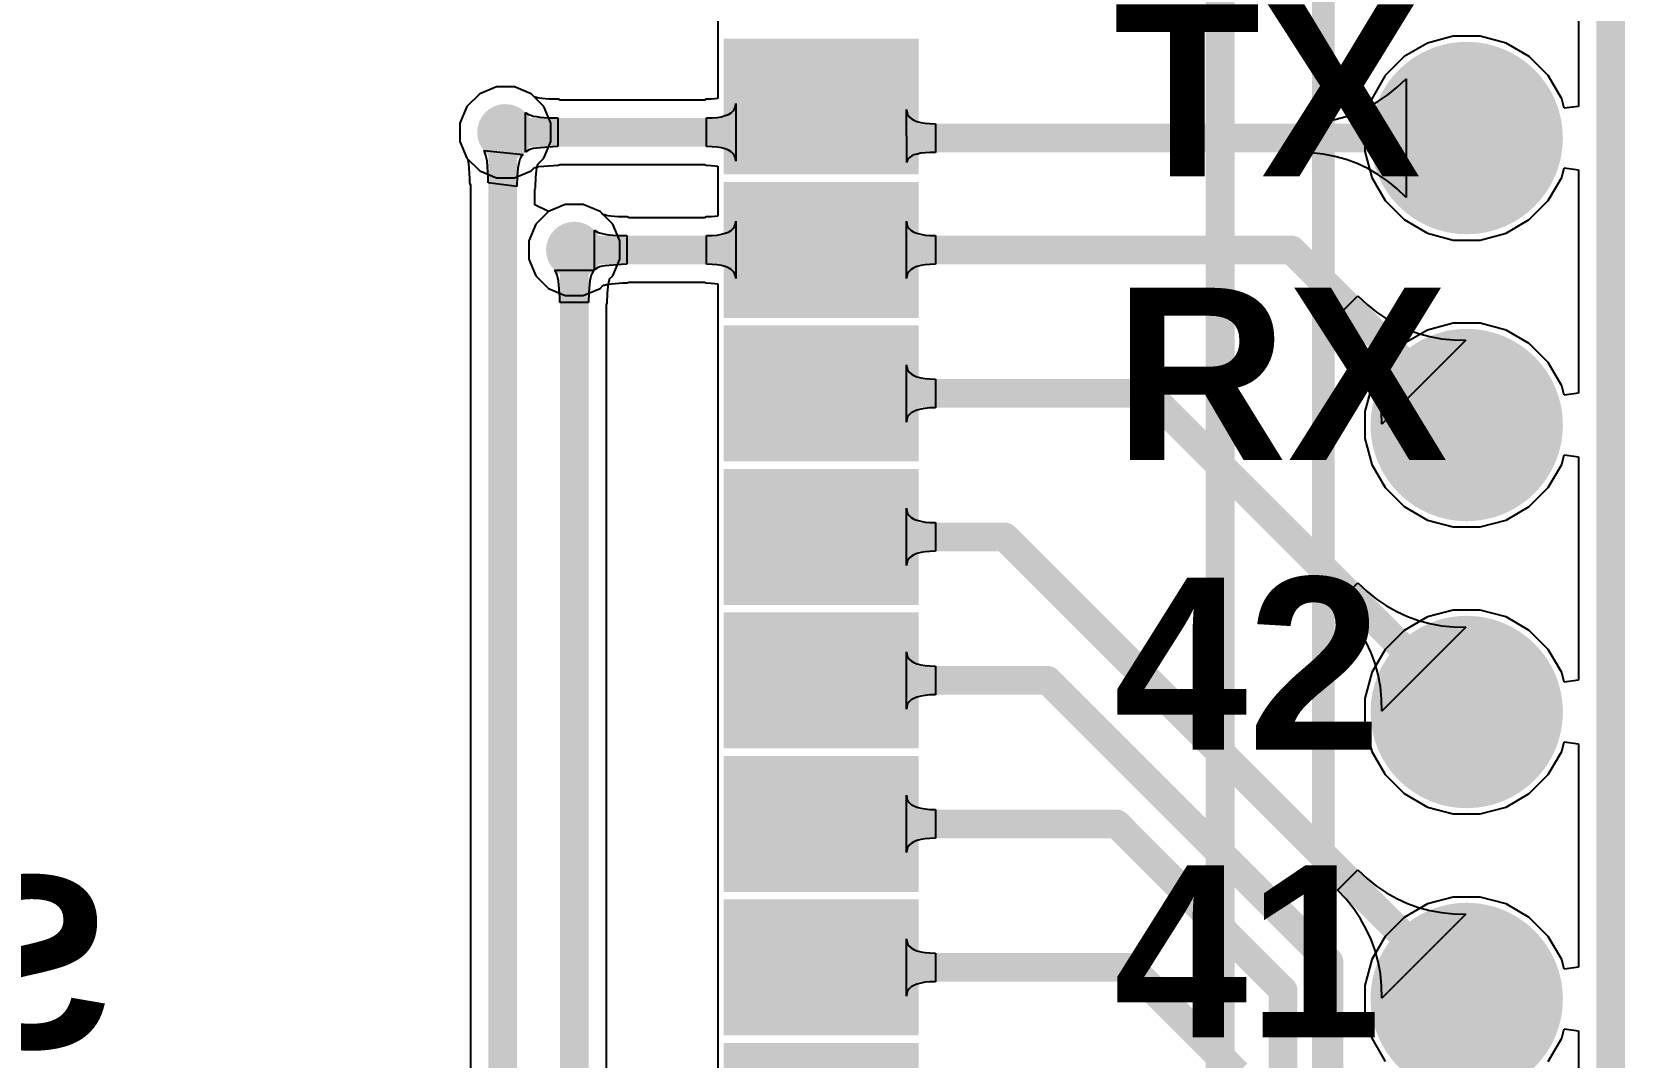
# Model space of a CAD drawing. Header units: millimetres. Extents: x 263 to 304.8, y 57.6 to 115.4.
# Drawn here: x 290.68 to 304.78, y 95.57 to 104.65 of the extents above; entities that cross this region are included whole.
import ezdxf

# ---------------------------------------------------------------- set-up
doc = ezdxf.new("R2010")
doc.units = ezdxf.units.MM
for name, color, linetype in [('BottomLayer', 5, 'Continuous'), ('BottomOverlay', 54, 'Continuous'), ('BottomSolder', 6, 'Continuous'), ('KeepOutLayer', 6, 'Continuous'), ('MultiLayer', 9, 'Continuous'), ('PadHoleLayer', 156, 'Continuous'), ('TopLayer', 1, 'Continuous'), ('TopOverlay', 2, 'Continuous'), ('TopPaste', 8, 'Continuous'), ('TopSolder', 216, 'Continuous'), ('ViaHoleLayer', 16, 'Continuous')]:
    doc.layers.add(name, color=color, linetype=linetype)
doc.styles.add('Arial', font='arialbd.ttf', dxfattribs={"height": 0.2})

# ---------------------------------------------------------------- blocks, each defined once
blk = doc.blocks.new('ST7789V_12P___B_3')
at = {"layer": 'BottomOverlay', "const_width": 0.254}
blk.add_lwpolyline([(-0.00173736, -12.48240074), (15.99826366, -12.48240328)], dxfattribs=at)
blk = doc.blocks.new('ESP32S3_WROOM_1_5')
at = {"layer": 'TopLayer'}
for points in [[(8.55049852, 5.85250163), (10.07449852, 5.85250163), (10.07449852, 4.85250109), (8.55049852, 4.85250109)], [(8.55049852, 4.58250671), (10.07449852, 4.58250671), (10.07449852, 3.582506169999999), (8.55049852, 3.582506169999999)], [(8.55049852, 3.31250417), (10.07449852, 3.31250417), (10.07449852, 2.31250363), (8.55049852, 2.31250363)], [(8.550503599999999, 2.04250417), (10.0745036, 2.04250417), (10.0745036, 1.04250363), (8.550503599999999, 1.04250363)], [(8.550501059999998, 0.7724990899999999), (10.07450106, 0.7724990899999999), (10.07450106, -0.22750145), (8.550501059999998, -0.22750145)], [(8.55049852, -0.49749837), (10.07449852, -0.49749837), (10.07449852, -1.49749891), (8.55049852, -1.49749891)], [(8.550501059999998, -1.76749837), (10.07450106, -1.76749837), (10.07450106, -2.76749891), (8.550501059999998, -2.76749891)], [(8.55049852, -3.03749583), (10.07449852, -3.03749583), (10.07449852, -4.03749637), (8.55049852, -4.03749637)]]:
    blk.add_hatch(color=1, dxfattribs=at).paths.add_polyline_path(points)
at = {"layer": 'TopPaste'}
for points in [[(8.55049852, 5.85250163), (10.07449852, 5.85250163), (10.07449852, 4.85250109), (8.55049852, 4.85250109)], [(8.55049852, 4.58250671), (10.07449852, 4.58250671), (10.07449852, 3.582506169999999), (8.55049852, 3.582506169999999)], [(8.55049852, 3.31250417), (10.07449852, 3.31250417), (10.07449852, 2.31250363), (8.55049852, 2.31250363)], [(8.550503599999999, 2.04250417), (10.0745036, 2.04250417), (10.0745036, 1.04250363), (8.550503599999999, 1.04250363)], [(8.550501059999998, 0.7724990899999999), (10.07450106, 0.7724990899999999), (10.07450106, -0.22750145), (8.550501059999998, -0.22750145)], [(8.55049852, -0.49749837), (10.07449852, -0.49749837), (10.07449852, -1.49749891), (8.55049852, -1.49749891)], [(8.550501059999998, -1.76749837), (10.07450106, -1.76749837), (10.07450106, -2.76749891), (8.550501059999998, -2.76749891)], [(8.55049852, -3.03749583), (10.07449852, -3.03749583), (10.07449852, -4.03749637), (8.55049852, -4.03749637)]]:
    blk.add_hatch(color=8, dxfattribs=at).paths.add_polyline_path(points)
at = {"layer": 'TopSolder'}
for points in [[(8.448898519999998, 5.954101629999999), (10.17609852, 5.954101629999999), (10.17609852, 4.750901089999999), (8.448898519999998, 4.750901089999999)], [(8.448898519999998, 4.68410671), (10.17609852, 4.68410671), (10.17609852, 3.480906169999999), (8.448898519999998, 3.480906169999999)], [(8.448898519999998, 3.414104169999999), (10.17609852, 3.414104169999999), (10.17609852, 2.21090363), (8.448898519999998, 2.21090363)], [(8.4489036, 2.14410417), (10.1761036, 2.14410417), (10.1761036, 0.9409036299999999), (8.4489036, 0.9409036299999999)], [(8.448901059999999, 0.87409909), (10.17610106, 0.87409909), (10.17610106, -0.32910145), (8.448901059999999, -0.32910145)], [(8.448898519999998, -0.3958983699999999), (10.17609852, -0.3958983699999999), (10.17609852, -1.59909891), (8.448898519999998, -1.59909891)], [(8.448901059999999, -1.66589837), (10.17610106, -1.66589837), (10.17610106, -2.86909891), (8.448901059999999, -2.86909891)], [(8.448898519999998, -2.93589583), (10.17609852, -2.93589583), (10.17609852, -4.13909637), (8.448898519999998, -4.13909637)]]:
    blk.add_hatch(color=216, dxfattribs=at).paths.add_polyline_path(points)
blk = doc.blocks.new('HDR1X22_22')
at = {"layer": 'BottomLayer'}
h = blk.add_hatch(color=5, dxfattribs=at)
edge = h.paths.add_edge_path()
edge.add_arc((35.56, 0), 0.7499985, 0, 360)
h = blk.add_hatch(color=5, dxfattribs=at)
edge = h.paths.add_edge_path()
edge.add_arc((38.09999746, 0), 0.7499985, 0, 360)
h = blk.add_hatch(color=5, dxfattribs=at)
edge = h.paths.add_edge_path()
edge.add_arc((40.64, 0), 0.7499985, 0, 360)
h = blk.add_hatch(color=5, dxfattribs=at)
edge = h.paths.add_edge_path()
edge.add_arc((43.17999746, 0), 0.7499985, 0, 360)
at = {"layer": 'BottomSolder'}
h = blk.add_hatch(color=6, dxfattribs=at)
edge = h.paths.add_edge_path()
edge.add_arc((35.56, 0), 0.8515985, 0, 360)
h = blk.add_hatch(color=6, dxfattribs=at)
edge = h.paths.add_edge_path()
edge.add_arc((38.09999746, 0), 0.8515985, 0, 360)
h = blk.add_hatch(color=6, dxfattribs=at)
edge = h.paths.add_edge_path()
edge.add_arc((40.64, 0), 0.8515985, 0, 360)
h = blk.add_hatch(color=6, dxfattribs=at)
edge = h.paths.add_edge_path()
edge.add_arc((43.17999746, 0), 0.8515985, 0, 360)
at = {"layer": 'MultiLayer'}
h = blk.add_hatch(color=9, dxfattribs=at)
edge = h.paths.add_edge_path()
edge.add_arc((35.56, 0), 0.7499985, 0, 360)
h = blk.add_hatch(color=9, dxfattribs=at)
edge = h.paths.add_edge_path()
edge.add_arc((38.09999746, 0), 0.7499985, 0, 360)
h = blk.add_hatch(color=9, dxfattribs=at)
edge = h.paths.add_edge_path()
edge.add_arc((40.64, 0), 0.7499985, 0, 360)
h = blk.add_hatch(color=9, dxfattribs=at)
edge = h.paths.add_edge_path()
edge.add_arc((43.17999746, 0), 0.7499985, 0, 360)
at = {"layer": 'PadHoleLayer'}
h = blk.add_hatch(color=156, dxfattribs=at)
edge = h.paths.add_edge_path()
edge.add_arc((35.56, 0), 0.4499991, 0, 360)
h = blk.add_hatch(color=156, dxfattribs=at)
edge = h.paths.add_edge_path()
edge.add_arc((38.09999746, 0), 0.4499991, 0, 360)
h = blk.add_hatch(color=156, dxfattribs=at)
edge = h.paths.add_edge_path()
edge.add_arc((40.64, 0), 0.4499991, 0, 360)
h = blk.add_hatch(color=156, dxfattribs=at)
edge = h.paths.add_edge_path()
edge.add_arc((43.17999746, 0), 0.4499991, 0, 360)
at = {"layer": 'TopLayer'}
h = blk.add_hatch(color=1, dxfattribs=at)
edge = h.paths.add_edge_path()
edge.add_arc((35.56, 0), 0.7499985, 0, 360)
h = blk.add_hatch(color=1, dxfattribs=at)
edge = h.paths.add_edge_path()
edge.add_arc((38.09999746, 0), 0.7499985, 0, 360)
h = blk.add_hatch(color=1, dxfattribs=at)
edge = h.paths.add_edge_path()
edge.add_arc((40.64, 0), 0.7499985, 0, 360)
h = blk.add_hatch(color=1, dxfattribs=at)
edge = h.paths.add_edge_path()
edge.add_arc((43.17999746, 0), 0.7499985, 0, 360)
at = {"layer": 'TopSolder'}
h = blk.add_hatch(color=216, dxfattribs=at)
edge = h.paths.add_edge_path()
edge.add_arc((35.56, 0), 0.8515985, 0, 360)
h = blk.add_hatch(color=216, dxfattribs=at)
edge = h.paths.add_edge_path()
edge.add_arc((38.09999746, 0), 0.8515985, 0, 360)
h = blk.add_hatch(color=216, dxfattribs=at)
edge = h.paths.add_edge_path()
edge.add_arc((40.64, 0), 0.8515985, 0, 360)
h = blk.add_hatch(color=216, dxfattribs=at)
edge = h.paths.add_edge_path()
edge.add_arc((43.17999746, 0), 0.8515985, 0, 360)
at = {"layer": 'TopOverlay', "const_width": 0.1999996}
for points in [[(0.6349974599999999, 1.27), (54.60999491999999, 1.26999746)], [(54.60999491999999, -1.26999746), (-1.27000254, -1.27)]]:
    blk.add_lwpolyline(points, dxfattribs=at)

msp = doc.modelspace()

# ---------------------------------------------------------------- hatches: boundary and pattern name
at = {"layer": 'BottomLayer'}
h = msp.add_hatch(color=5, dxfattribs=at)
edge = h.paths.add_edge_path()
edge.add_arc((294.8686, 103.759), 0.2499995, 0, 360)
h = msp.add_hatch(color=5, dxfattribs=at)
edge = h.paths.add_edge_path()
edge.add_arc((295.4782, 102.7176), 0.2499995, 0, 360)
at = {"layer": 'TopLayer'}
h = msp.add_hatch(color=1, dxfattribs=at)
edge = h.paths.add_edge_path()
edge.add_arc((294.8686, 103.759), 0.2499995, 0, 360)
h = msp.add_hatch(color=1, dxfattribs=at)
edge = h.paths.add_edge_path()
edge.add_arc((295.4782, 102.7176), 0.2499995, 0, 360)
at = {"layer": 'ViaHoleLayer'}
h = msp.add_hatch(color=16, dxfattribs=at)
edge = h.paths.add_edge_path()
edge.add_arc((294.8686, 103.759), 0.1999996, 0, 360)
h = msp.add_hatch(color=16, dxfattribs=at)
edge = h.paths.add_edge_path()
edge.add_arc((295.4782, 102.7176), 0.1999996, 0, 360)

# ---------------------------------------------------------------- linework, layer by layer
at = {"layer": 'BottomLayer'}
for p, q in [((304.36812634, 105.96759858), (304.36812634, 103.98879634)), ((303.02928726, 104.54910002), (302.82351424, 104.4302966)), ((303.25879658, 104.61059596), (303.02928726, 104.54910002)), ((303.49640342, 104.61059596), (303.25879658, 104.61059596)), ((303.72591274, 104.54910002), (303.49640342, 104.61059596)), ((303.93168576, 104.4302966), (303.72591274, 104.54910002)), ((302.82351424, 104.4302966), (302.65550086, 104.26228322)), ((304.09969914, 104.26228322), (303.93168576, 104.4302966)), ((302.65550086, 104.26228322), (302.53669744, 104.0565102)), ((304.21850256, 104.0565102), (304.09969914, 104.26228322)), ((294.64065786, 104.10013724), (294.52746276, 103.98694214)), ((294.78855698, 104.1613995), (294.64065786, 104.10013724)), ((294.94864302, 104.1613995), (294.78855698, 104.1613995)), ((295.09654214, 104.10013724), (294.94864302, 104.1613995)), ((295.20973724, 103.98694214), (295.09654214, 104.10013724)), ((294.52746276, 103.98694214), (294.4662005, 103.83904302)), ((295.2709995, 103.83904302), (295.20973724, 103.98694214)), ((302.53669744, 104.0565102), (302.4752015, 103.82700088)), ((304.24112634, 103.97207806), (304.21850256, 104.0565102)), ((304.36812634, 103.98879634), (304.24112634, 103.97207806)), ((294.4662005, 103.83904302), (294.4662005, 103.67895698)), ((295.2709995, 103.67895698), (295.2709995, 103.83904302)), ((302.4752015, 103.82700088), (302.4752015, 103.58939404)), ((294.4662005, 103.67895698), (294.52746276, 103.53105786)), ((295.20973724, 103.53105786), (295.2709995, 103.67895698)), ((294.52746276, 103.53105786), (294.53289836, 103.52562226)), ((294.53289836, 103.52562226), (294.53299996, 103.52110614)), ((294.53299996, 103.52110614), (294.53598192, 103.51434212)), ((294.68393438, 103.58766176), (294.67636772, 103.59916796)), ((294.67636772, 103.59916796), (295.024556, 103.56360796)), ((294.69070602, 103.57230492), (294.68393438, 103.58766176)), ((294.6966826399999, 103.5530949), (294.69070602, 103.57230492)), ((294.70185916, 103.53003678), (294.6966826399999, 103.5530949)), ((294.70624066, 103.50312802), (294.70185916, 103.53003678)), ((294.99683444, 103.51991488), (294.98976816, 103.49749938)), ((295.00498784, 103.53840354), (294.99683444, 103.51991488)), ((295.01422836, 103.5529679), (295.00498784, 103.53840354)), ((295.024556, 103.56360796), (295.01422836, 103.5529679)), ((295.15604418, 103.4773648), (295.20973724, 103.53105786)), ((302.4752015, 103.58939404), (302.53669744, 103.35988472)), ((294.53598192, 103.51434212), (294.53718842, 103.51046862)), ((294.53718842, 103.51046862), (294.5398350999999, 103.49868302)), ((294.5398350999999, 103.49868302), (294.54215412, 103.48443108)), ((294.54215412, 103.48443108), (294.55088918, 103.3509236)), ((294.7158012199999, 103.35698658), (294.70624066, 103.50312802)), ((294.97889696, 103.44089294), (294.97237424, 103.36858676)), ((294.983789, 103.47115958), (294.97889696, 103.44089294)), ((294.98976816, 103.49749938), (294.983789, 103.47115958)), ((295.13714912, 103.35913542), (295.14266346, 103.42028084)), ((295.14266346, 103.42028084), (295.1458029, 103.43970168)), ((295.1458029, 103.43970168), (295.14913538, 103.45438542)), ((295.14913538, 103.45438542), (295.15120802, 103.46095386)), ((295.15120802, 103.46095386), (295.15351688, 103.46459368)), ((295.15351688, 103.46459368), (295.1540350399999, 103.46757056)), ((295.1540350399999, 103.46757056), (295.15591972, 103.47184284)), ((295.15591972, 103.47184284), (295.15604418, 103.4773648)), ((304.21850256, 103.35988472), (304.24112634, 103.44431686)), ((304.24112634, 103.44431686), (304.36812634, 103.42759858)), ((304.36812634, 103.42759858), (304.36812634, 101.44879888)), ((294.55088918, 103.3509236), (294.55124732, 103.30939968)), ((294.55124732, 103.30939968), (294.5583263, 103.2927195)), ((294.5583263, 103.2927195), (294.5583263, 81.99354188)), ((294.7162, 103.31082462), (294.7158012199999, 103.35698658)), ((294.9702, 103.2805783), (294.7162, 103.31082462)), ((294.97237424, 103.36858676), (294.9702, 103.2805783)), ((295.1280737, 103.25050978), (295.13399952, 103.26107364)), ((295.1280737, 103.11615902), (295.1280737, 103.25050978)), ((295.13177448, 103.26898828), (295.13510696, 103.27650414)), ((295.13399952, 103.26107364), (295.13177448, 103.26898828)), ((295.13510696, 103.27650414), (295.13714912, 103.35913542)), ((302.53669744, 103.35988472), (302.65550086, 103.1541117)), ((304.09969914, 103.1541117), (304.21850256, 103.35988472)), ((295.2502604, 103.05873724), (295.1280737, 103.11615902)), ((295.39815698, 103.1199995), (295.2502604, 103.05873724)), ((295.55824302, 103.1199995), (295.39815698, 103.1199995)), ((295.70614214, 103.05873724), (295.55824302, 103.1199995)), ((302.65550086, 103.1541117), (302.82351424, 102.98609832)), ((303.93168576, 102.98609832), (304.09969914, 103.1541117)), ((295.81933724, 102.94554214), (295.70614214, 103.05873724)), ((302.82351424, 102.98609832), (303.02928726, 102.8672949)), ((303.72591274, 102.8672949), (303.93168576, 102.98609832)), ((295.8805995, 102.79764302), (295.81933724, 102.94554214)), ((303.02928726, 102.8672949), (303.25879658, 102.80579896)), ((303.49640342, 102.80579896), (303.72591274, 102.8672949)), ((295.8805995, 102.63755698), (295.8805995, 102.79764302)), ((303.25879658, 102.80579896), (303.49640342, 102.80579896)), ((295.31232022, 102.52772738), (295.30319908, 102.5390634)), ((295.30319908, 102.5390634), (295.65320092, 102.5390634)), ((295.65320092, 102.5390634), (295.64407978, 102.52772738)), ((295.81933724, 102.48965786), (295.8805995, 102.63755698)), ((295.32048124, 102.51253564), (295.31232022, 102.52772738)), ((295.3276796, 102.49349072), (295.32048124, 102.51253564)), ((295.3339203799999, 102.47059262), (295.3276796, 102.49349072)), ((295.33920104, 102.4438388), (295.3339203799999, 102.47059262)), ((295.35071994, 102.29828664), (295.33920104, 102.4438388)), ((295.61288096, 102.4132318), (295.60712024, 102.34045572)), ((295.61719896, 102.4438388), (295.61288096, 102.4132318)), ((295.62247962, 102.47059262), (295.61719896, 102.4438388)), ((295.6287204, 102.49349072), (295.62247962, 102.47059262)), ((295.63591876, 102.51253564), (295.6287204, 102.49349072)), ((295.64407978, 102.52772738), (295.63591876, 102.51253564)), ((295.7719383, 102.33218294), (295.77692432, 102.39517494)), ((295.77692432, 102.39517494), (295.77990374, 102.41630266)), ((295.77990374, 102.41630266), (295.78318288, 102.43290664)), ((295.78318288, 102.43290664), (295.78580924, 102.44253832)), ((295.78580924, 102.44253832), (295.78637566, 102.44403946)), ((295.78637566, 102.44403946), (295.78939572, 102.44966302)), ((295.78939572, 102.44966302), (295.78972084, 102.45288882)), ((295.78972084, 102.45288882), (295.79022122, 102.4542147)), ((295.79013486, 102.45700108), (295.79052094, 102.46084156)), ((295.79022122, 102.4542147), (295.79013486, 102.45700108)), ((295.79052094, 102.46084156), (295.81933724, 102.48965786)), ((295.3512, 102.25226184), (295.35071994, 102.29828664)), ((295.6052, 102.25226184), (295.3512, 102.25226184)), ((295.60712024, 102.34045572), (295.6052, 102.25226184)), ((295.7630736999999, 102.23265812), (295.77011966, 102.24867282)), ((295.77011966, 102.24867282), (295.7719383, 102.33218294)), ((295.7630736999999, 81.53449529999999), (295.7630736999999, 102.23265812)), ((303.02928726, 102.00910256), (302.82351424, 101.89029914)), ((303.25879658, 102.0705985), (303.02928726, 102.00910256)), ((303.49640342, 102.0705985), (303.25879658, 102.0705985)), ((303.72591274, 102.00910256), (303.49640342, 102.0705985)), ((303.93168576, 101.89029914), (303.72591274, 102.00910256)), ((302.82351424, 101.89029914), (302.65550086, 101.72228576)), ((304.09969914, 101.72228576), (303.93168576, 101.89029914)), ((302.65550086, 101.72228576), (302.53669744, 101.51651274)), ((304.21850256, 101.51651274), (304.09969914, 101.72228576)), ((302.53669744, 101.51651274), (302.4752015, 101.28700342)), ((304.24112634, 101.4320806), (304.21850256, 101.51651274)), ((304.36812634, 101.44879888), (304.24112634, 101.4320806)), ((302.4752015, 101.28700342), (302.4752015, 101.04939658)), ((302.4752015, 101.04939658), (302.53669744, 100.81988726)), ((304.21850256, 100.81988726), (304.24112634, 100.9043194)), ((304.24112634, 100.9043194), (304.36812634, 100.88760112)), ((304.36812634, 100.88760112), (304.36812634, 98.90879634)), ((302.53669744, 100.81988726), (302.65550086, 100.61411424)), ((304.09969914, 100.61411424), (304.21850256, 100.81988726)), ((302.65550086, 100.61411424), (302.82351424, 100.44610086)), ((303.93168576, 100.44610086), (304.09969914, 100.61411424)), ((302.82351424, 100.44610086), (303.02928726, 100.32729744)), ((303.72591274, 100.32729744), (303.93168576, 100.44610086)), ((303.02928726, 100.32729744), (303.25879658, 100.2658015)), ((303.49640342, 100.2658015), (303.72591274, 100.32729744)), ((303.25879658, 100.2658015), (303.49640342, 100.2658015)), ((303.02928726, 99.46910002), (302.82351424, 99.3502966)), ((303.25879658, 99.53059595999999), (303.02928726, 99.46910002)), ((303.49640342, 99.53059595999999), (303.25879658, 99.53059595999999)), ((303.72591274, 99.46910002), (303.49640342, 99.53059595999999)), ((303.93168576, 99.3502966), (303.72591274, 99.46910002)), ((302.82351424, 99.3502966), (302.65550086, 99.18228321999999)), ((304.09969914, 99.18228321999999), (303.93168576, 99.3502966)), ((302.65550086, 99.18228321999999), (302.53669744, 98.97651019999999)), ((304.21850256, 98.97651019999999), (304.09969914, 99.18228321999999)), ((302.53669744, 98.97651019999999), (302.4752015, 98.74700088)), ((304.24112634, 98.89207806), (304.21850256, 98.97651019999999)), ((304.36812634, 98.90879634), (304.24112634, 98.89207806)), ((302.4752015, 98.74700088), (302.4752015, 98.50939404)), ((302.4752015, 98.50939404), (302.53669744, 98.27988471999998)), ((304.21850256, 98.27988471999998), (304.24112634, 98.36431686)), ((304.24112634, 98.36431686), (304.36812634, 98.34759858)), ((304.36812634, 98.34759858), (304.36812634, 96.36879888)), ((302.53669744, 98.27988471999998), (302.65550086, 98.07411169999999)), ((304.09969914, 98.07411169999999), (304.21850256, 98.27988471999998)), ((302.65550086, 98.07411169999999), (302.82351424, 97.90609831999998)), ((303.93168576, 97.90609831999998), (304.09969914, 98.07411169999999)), ((302.82351424, 97.90609831999998), (303.02928726, 97.78729489999999)), ((303.72591274, 97.78729489999999), (303.93168576, 97.90609831999998)), ((303.02928726, 97.78729489999999), (303.25879658, 97.72579895999999)), ((303.49640342, 97.72579895999999), (303.72591274, 97.78729489999999)), ((303.25879658, 97.72579895999999), (303.49640342, 97.72579895999999)), ((303.02928726, 96.92910255999999), (302.82351424, 96.81029913999998)), ((303.25879658, 96.99059849999999), (303.02928726, 96.92910255999999)), ((303.49640342, 96.99059849999999), (303.25879658, 96.99059849999999)), ((303.72591274, 96.92910255999999), (303.49640342, 96.99059849999999)), ((303.93168576, 96.81029913999998), (303.72591274, 96.92910255999999)), ((302.82351424, 96.81029913999998), (302.65550086, 96.64228576)), ((304.09969914, 96.64228576), (303.93168576, 96.81029913999998)), ((302.65550086, 96.64228576), (302.53669744, 96.43651273999998)), ((304.21850256, 96.43651273999998), (304.09969914, 96.64228576)), ((302.53669744, 96.43651273999998), (302.4752015, 96.20700341999999)), ((304.24112634, 96.3520806), (304.21850256, 96.43651273999998)), ((304.36812634, 96.36879888), (304.24112634, 96.3520806)), ((302.4752015, 96.20700341999999), (302.4752015, 95.96939658)), ((302.4752015, 95.96939658), (302.53669744, 95.73988725999999)), ((304.21850256, 95.73988725999999), (304.24112634, 95.8243194)), ((304.24112634, 95.8243194), (304.36812634, 95.80760112)), ((304.36812634, 95.80760112), (304.36812634, 93.82879634)), ((302.53669744, 95.73988725999999), (302.65550086, 95.53411424)), ((304.09969914, 95.53411424), (304.21850256, 95.73988725999999))]:
    msp.add_line(p, q, dxfattribs=at)
at = {"layer": 'BottomLayer', "const_width": 0.254}
for points in [[(294.8432, 103.7336), (294.8686, 103.759)], [(294.8432, 81.5086), (294.8432, 103.7336)], [(295.4782, 81.05139999999999), (295.4782, 102.7176)]]:
    msp.add_lwpolyline(points, dxfattribs=at)
at = {"layer": 'BottomLayer', "const_width": 0.127}
for points in [[(294.7797, 103.7336, 1), (294.9067, 103.7336, 1)], [(294.7797, 103.7336, 1), (294.9067, 103.7336, 1)], [(294.8051, 103.759, 1), (294.9321, 103.759, 1)], [(295.4147, 102.7176, 1), (295.5417, 102.7176, 1)]]:
    msp.add_lwpolyline(points, format="xyb", close=True, dxfattribs=at)
at = {"layer": 'KeepOutLayer', "const_width": 0.254}
msp.add_lwpolyline([(304.6530000399999, 59.23820004), (304.6530000399999, 115.2906)], dxfattribs=at)
at = {"layer": 'TopLayer'}
for p, q in [((296.74820254, 105.87520354), (296.74820254, 104.64000154)), ((296.74820254, 104.64000154), (296.7482, 104.64000154)), ((296.7482, 104.64000154), (296.7482, 104.05946676)), ((302.76223674, 104.1575768), (302.84199274, 104.23319768)), ((302.84199274, 104.23319768), (302.84199274, 103.18319724)), ((294.64065786, 104.10013724), (294.52746276, 103.98694214)), ((294.78855698, 104.1613995), (294.64065786, 104.10013724)), ((294.94864302, 104.1613995), (294.78855698, 104.1613995)), ((295.09654214, 104.10013724), (294.94864302, 104.1613995)), ((295.12535844, 104.07132094), (295.09654214, 104.10013724)), ((302.59232344, 104.03021612), (302.67901364, 104.08991628)), ((302.67901364, 104.08991628), (302.76223674, 104.1575768)), ((294.52746276, 103.98694214), (294.4662005, 103.83904302)), ((295.12919892, 104.07093486), (295.12535844, 104.07132094)), ((295.1319853, 104.07102122), (295.12919892, 104.07093486)), ((295.13331118, 104.07052084), (295.1319853, 104.07102122)), ((295.13653698, 104.07019572), (295.13331118, 104.07052084)), ((295.14216054, 104.06717566), (295.13653698, 104.07019572)), ((295.14366168, 104.06660924), (295.14216054, 104.06717566)), ((295.15329336, 104.06398288), (295.14366168, 104.06660924)), ((295.16989734, 104.06070374), (295.15329336, 104.06398288)), ((295.19102506, 104.05772432), (295.16989734, 104.06070374)), ((295.25401706, 104.0527383), (295.19102506, 104.05772432)), ((295.33752718, 104.05091966), (295.25401706, 104.0527383)), ((295.35354188, 104.0438737), (295.33752718, 104.05091966)), ((296.62956676, 104.0438737), (295.35354188, 104.0438737)), ((296.64536048, 104.05090188), (296.62956676, 104.0438737)), ((296.68915008, 104.0520398), (296.64536048, 104.05090188)), ((296.72159858, 104.05486936), (296.68915008, 104.0520398)), ((296.74605878, 104.0588978), (296.72159858, 104.05486936)), ((296.7482, 104.05946676), (296.74605878, 104.0588978)), ((296.86556832, 103.93172), (296.88356168, 103.94823)), ((296.88356168, 103.94823), (296.89641408, 103.96728)), ((296.89641408, 103.96728), (296.90412552, 103.98887)), ((296.90412552, 103.98887), (296.906696, 104.013)), ((296.906696, 104.013), (296.906696, 103.505)), ((298.421552, 103.49065154), (298.418504, 103.96219746)), ((298.418504, 103.96219746), (298.4212218, 103.93806746)), ((302.4085442799999, 103.93469688), (302.50216614, 103.97847632)), ((302.50216614, 103.97847632), (302.59232344, 104.03021612)), ((294.4662005, 103.83904302), (294.4662005, 103.67895698)), ((295.0471366, 103.58399908), (295.0471366, 103.93400092)), ((295.0471366, 103.93400092), (295.05847262, 103.92487978)), ((295.05847262, 103.92487978), (295.07366436, 103.91671876)), ((295.07366436, 103.91671876), (295.09270928, 103.9095204)), ((295.09270928, 103.9095204), (295.11560738, 103.90327962)), ((295.11560738, 103.90327962), (295.1423612, 103.89799896)), ((295.1423612, 103.89799896), (295.1729682, 103.89368096)), ((295.1729682, 103.89368096), (295.24574428, 103.88792024)), ((295.24574428, 103.88792024), (295.33393816, 103.886)), ((295.33393816, 103.886), (295.33393816, 103.632)), ((296.649648, 103.886), (296.69848712, 103.88727)), ((296.649648, 103.632), (296.649648, 103.886)), ((296.69848712, 103.88727), (296.74218528, 103.89108)), ((296.74218528, 103.89108), (296.78074248, 103.89743)), ((296.78074248, 103.89743), (296.81415872, 103.90632)), ((296.81415872, 103.90632), (296.842434, 103.91775)), ((296.842434, 103.91775), (296.86556832, 103.93172)), ((298.4212218, 103.93806746), (298.42904754, 103.91647746)), ((298.42904754, 103.91647746), (298.44198376, 103.89742746)), ((298.44198376, 103.89742746), (298.46002538, 103.88091746)), ((298.46002538, 103.88091746), (298.48317748, 103.86694746)), ((298.48317748, 103.86694746), (298.51143498, 103.85551746)), ((298.51143498, 103.85551746), (298.54480296, 103.84662746)), ((298.54480296, 103.84662746), (298.58327634, 103.84027746)), ((298.58327634, 103.84027746), (298.6268602, 103.83646746)), ((298.6268602, 103.83646746), (298.675552, 103.83519746)), ((298.675552, 103.83519746), (298.675552, 103.58119746)), ((301.88843102, 103.83519746), (301.99938584, 103.83917764)), ((301.88843102, 103.58119746), (301.88843102, 103.83519746)), ((301.99938584, 103.83917764), (302.1068761, 103.85111818)), ((302.1068761, 103.85111818), (302.21089926, 103.87101654)), ((302.21089926, 103.87101654), (302.31145532, 103.8988778)), ((302.31145532, 103.8988778), (302.4085442799999, 103.93469688)), ((294.4662005, 103.67895698), (294.52746276, 103.53105786)), ((294.52746276, 103.53105786), (294.64065786, 103.41786276)), ((295.05847262, 103.59312022), (295.0471366, 103.58399908)), ((295.07366436, 103.60128124), (295.05847262, 103.59312022)), ((295.09270928, 103.6084796), (295.07366436, 103.60128124)), ((295.11560738, 103.61472038), (295.09270928, 103.6084796)), ((295.1423612, 103.62000104), (295.11560738, 103.61472038)), ((295.2879133599999, 103.63151994), (295.1423612, 103.62000104)), ((295.33393816, 103.632), (295.2879133599999, 103.63151994)), ((296.69848712, 103.63073), (296.649648, 103.632)), ((296.74218528, 103.62692), (296.69848712, 103.63073)), ((296.78074248, 103.62057), (296.74218528, 103.62692)), ((296.81415872, 103.61168), (296.78074248, 103.62057)), ((296.842434, 103.60025), (296.81415872, 103.61168)), ((296.86556832, 103.58628), (296.842434, 103.60025)), ((296.88356168, 103.56977), (296.86556832, 103.58628)), ((296.89641408, 103.55072), (296.88356168, 103.56977)), ((296.90412552, 103.52913), (296.89641408, 103.55072)), ((296.906696, 103.505), (296.90412552, 103.52913)), ((298.431712, 103.52324736), (298.424092, 103.50785496)), ((298.4444119999999, 103.53682874), (298.431712, 103.52324736)), ((298.462192, 103.54860164), (298.4444119999999, 103.53682874)), ((298.4850519999999, 103.55856098), (298.462192, 103.54860164)), ((298.512992, 103.5667093), (298.4850519999999, 103.55856098)), ((298.546012, 103.57304914), (298.512992, 103.5667093)), ((298.627292, 103.58029322), (298.546012, 103.57304914)), ((298.675552, 103.58119746), (298.627292, 103.58029322)), ((301.99938584, 103.57721728), (301.88843102, 103.58119746)), ((302.1068761, 103.56527674), (301.99938584, 103.57721728)), ((302.21089926, 103.54537838), (302.1068761, 103.56527674)), ((302.31145532, 103.51751712), (302.21089926, 103.54537838)), ((302.4085442799999, 103.48169804), (302.31145532, 103.51751712)), ((294.64065786, 103.41786276), (294.78855698, 103.3566005)), ((294.94864302, 103.3566005), (295.09654214, 103.41786276)), ((295.09654214, 103.41786276), (295.12535844, 103.44667906)), ((295.12535844, 103.44667906), (295.12918114, 103.44706514)), ((295.12918114, 103.44706514), (295.1319853, 103.44697624)), ((295.1319853, 103.44697624), (295.1333188, 103.4474817)), ((295.1333188, 103.4474817), (295.13653698, 103.44780428)), ((295.13653698, 103.44780428), (295.14215038, 103.45081926)), ((295.14215038, 103.45081926), (295.14365914, 103.45139076)), ((295.14365914, 103.45139076), (295.15331876, 103.4540222)), ((295.15331876, 103.4540222), (295.16491132, 103.45631074)), ((295.16491132, 103.45631074), (295.29532254, 103.46663076)), ((295.29532254, 103.46663076), (295.33565774, 103.4670524)), ((295.33565774, 103.4670524), (295.35224394, 103.4741263)), ((295.35224394, 103.4741263), (296.62956676, 103.4741263)), ((296.62956676, 103.4741263), (296.64536048, 103.46709812)), ((296.64536048, 103.46709812), (296.68915008, 103.4659602)), ((296.68915008, 103.4659602), (296.72159858, 103.46313064)), ((296.72159858, 103.46313064), (296.7460537, 103.4591022)), ((296.7460537, 103.4591022), (296.7482, 103.4585307)), ((296.7482, 103.4585307), (296.7482, 103.01807438)), ((298.424092, 103.50785496), (298.421552, 103.49065154)), ((302.50216614, 103.4379186), (302.4085442799999, 103.48169804)), ((302.59232344, 103.3861788), (302.50216614, 103.4379186)), ((302.67901364, 103.32647864), (302.59232344, 103.3861788)), ((294.78855698, 103.3566005), (294.94864302, 103.3566005)), ((302.76223674, 103.25881812), (302.67901364, 103.32647864)), ((302.84199274, 103.18319724), (302.76223674, 103.25881812)), ((295.39815698, 103.1199995), (295.25025786, 103.05873724)), ((295.55824302, 103.1199995), (295.39815698, 103.1199995)), ((295.70614214, 103.05873724), (295.55824302, 103.1199995)), ((295.25025786, 103.05873724), (295.13706276, 102.94554214)), ((295.7349457399999, 103.02993364), (295.70614214, 103.05873724)), ((295.73887258, 103.0295374), (295.7349457399999, 103.02993364)), ((295.741598, 103.02962376), (295.73887258, 103.0295374)), ((295.74289086, 103.02913354), (295.741598, 103.02962376)), ((295.74611412, 103.02881096), (295.74289086, 103.02913354)), ((295.75174276, 103.02578836), (295.74611412, 103.02881096)), ((295.75327692, 103.02520924), (295.75174276, 103.02578836)), ((295.76288574, 103.0225905), (295.75327692, 103.02520924)), ((295.77949988, 103.01931136), (295.76288574, 103.0225905)), ((295.8006149, 103.01633194), (295.77949988, 103.01931136)), ((295.863645, 103.01134592), (295.8006149, 103.01633194)), ((295.9471221, 103.00952728), (295.863645, 103.01134592)), ((295.9631368, 103.00248132), (295.9471221, 103.00952728)), ((296.62956676, 103.00248132), (295.9631368, 103.00248132)), ((296.64536048, 103.0095095), (296.62956676, 103.00248132)), ((296.68915008, 103.01064742), (296.64536048, 103.0095095)), ((296.72159858, 103.01347698), (296.68915008, 103.01064742)), ((296.74605878, 103.01750542), (296.72159858, 103.01347698)), ((296.7482, 103.01807438), (296.74605878, 103.01750542)), ((296.90412552, 102.94747762), (296.906696, 102.97160762)), ((296.906696, 102.97160762), (296.906696, 102.46360762)), ((298.418504, 102.46360762), (298.418504, 102.97160762)), ((298.418504, 102.97160762), (298.42107448, 102.94747762)), ((295.13706276, 102.94554214), (295.0758005, 102.79764302)), ((295.65674168, 102.5426067), (295.65672898, 102.892606)), ((295.65672898, 102.892606), (295.66806754, 102.88348486)), ((295.66806754, 102.88348486), (295.68325928, 102.87532638)), ((295.68325928, 102.87532638), (295.7023042, 102.86812548)), ((295.7023042, 102.86812548), (295.7252023, 102.86188724)), ((295.7252023, 102.86188724), (295.75195612, 102.85660658)), ((295.75195612, 102.85660658), (295.78256312, 102.85228604)), ((295.78256312, 102.85228604), (295.8553392, 102.84652786)), ((295.8553392, 102.84652786), (295.94353308, 102.84460762)), ((295.94353308, 102.84460762), (295.94354324, 102.59060762)), ((296.649648, 102.84460762), (296.69848712, 102.84587762)), ((296.649648, 102.59060762), (296.649648, 102.84460762)), ((296.69848712, 102.84587762), (296.74218528, 102.84968762)), ((296.74218528, 102.84968762), (296.78074248, 102.85603762)), ((296.78074248, 102.85603762), (296.81415872, 102.86492762)), ((296.81415872, 102.86492762), (296.842434, 102.87635762)), ((296.842434, 102.87635762), (296.86556832, 102.89032762)), ((296.86556832, 102.89032762), (296.88356168, 102.90683762)), ((296.88356168, 102.90683762), (296.89641408, 102.92588762)), ((296.89641408, 102.92588762), (296.90412552, 102.94747762)), ((298.42107448, 102.94747762), (298.42878592, 102.92588762)), ((298.42878592, 102.92588762), (298.44163832, 102.90683762)), ((298.44163832, 102.90683762), (298.45963168, 102.89032762)), ((298.45963168, 102.89032762), (298.482766, 102.87635762)), ((298.482766, 102.87635762), (298.51104128, 102.86492762)), ((298.51104128, 102.86492762), (298.54445752, 102.85603762)), ((298.54445752, 102.85603762), (298.58301472, 102.84968762)), ((298.58301472, 102.84968762), (298.62671288, 102.84587762)), ((298.62671288, 102.84587762), (298.675552, 102.84460762)), ((298.675552, 102.84460762), (298.675552, 102.59060762)), ((295.0758005, 102.79764302), (295.0758005, 102.63755698)), ((295.0758005, 102.63755698), (295.13706276, 102.48965786)), ((295.6680777, 102.5517253), (295.65674168, 102.5426067)), ((295.68326944, 102.55988632), (295.6680777, 102.5517253)), ((295.70231436, 102.56708722), (295.68326944, 102.55988632)), ((295.72521246, 102.573328), (295.70231436, 102.56708722)), ((295.75196628, 102.57860612), (295.72521246, 102.573328)), ((295.89751844, 102.59012756), (295.75196628, 102.57860612)), ((295.94354324, 102.59060762), (295.89751844, 102.59012756)), ((296.69848712, 102.58933762), (296.649648, 102.59060762)), ((296.74218528, 102.58552762), (296.69848712, 102.58933762)), ((296.78074248, 102.57917762), (296.74218528, 102.58552762)), ((296.81415872, 102.57028762), (296.78074248, 102.57917762)), ((296.842434, 102.55885762), (296.81415872, 102.57028762)), ((296.86556832, 102.54488762), (296.842434, 102.55885762)), ((296.88356168, 102.52837762), (296.86556832, 102.54488762)), ((298.45963168, 102.54488762), (298.44163832, 102.52837762)), ((298.482766, 102.55885762), (298.45963168, 102.54488762)), ((298.51104128, 102.57028762), (298.482766, 102.55885762)), ((298.54445752, 102.57917762), (298.51104128, 102.57028762)), ((298.58301472, 102.58552762), (298.54445752, 102.57917762)), ((298.62671288, 102.58933762), (298.58301472, 102.58552762)), ((298.675552, 102.59060762), (298.62671288, 102.58933762)), ((295.13706276, 102.48965786), (295.25025786, 102.37646276)), ((295.70614214, 102.37646276), (295.73496352, 102.40528414)), ((295.73496352, 102.40528414), (295.73884464, 102.4056753)), ((295.73884464, 102.4056753), (295.74160816, 102.40558894)), ((295.74160816, 102.40558894), (295.74292134, 102.40608424)), ((295.74292134, 102.40608424), (295.74614206, 102.40640936)), ((295.74614206, 102.40640936), (295.75176054, 102.40942688)), ((295.75176054, 102.40942688), (295.75327946, 102.41000092)), ((295.75327946, 102.41000092), (295.76292384, 102.41262982)), ((295.76292384, 102.41262982), (295.77452656, 102.41491836)), ((295.77452656, 102.41491836), (295.9048971399999, 102.42523838)), ((295.9048971399999, 102.42523838), (295.94526282, 102.42566002)), ((295.94526282, 102.42566002), (295.96184902, 102.43273392)), ((295.96184902, 102.43273392), (296.62956676, 102.43273392)), ((296.62956676, 102.43273392), (296.64536048, 102.42570574)), ((296.64536048, 102.42570574), (296.68915008, 102.42456782)), ((296.68915008, 102.42456782), (296.72159858, 102.42173826)), ((296.72159858, 102.42173826), (296.7460537, 102.41770982)), ((296.7460537, 102.41770982), (296.7482, 102.41713832)), ((296.7482, 102.41713832), (296.7482, 102.06520862)), ((296.89641408, 102.50932762), (296.88356168, 102.52837762)), ((296.90412552, 102.48773762), (296.89641408, 102.50932762)), ((296.906696, 102.46360762), (296.90412552, 102.48773762)), ((298.42107448, 102.48773762), (298.418504, 102.46360762)), ((298.42878592, 102.50932762), (298.42107448, 102.48773762)), ((298.44163832, 102.52837762), (298.42878592, 102.50932762)), ((295.25025786, 102.37646276), (295.39815698, 102.3152005)), ((295.39815698, 102.3152005), (295.55824302, 102.3152005)), ((295.55824302, 102.3152005), (295.70614214, 102.37646276)), ((302.23479558, 102.13139848), (302.41440152, 102.31100442)), ((302.41440152, 102.31100442), (302.4956739, 102.23536068)), ((302.31043932, 102.0501261), (302.23479558, 102.13139848)), ((302.4956739, 102.23536068), (302.58012128, 102.16779668)), ((302.58012128, 102.16779668), (302.66774874, 102.10831496)), ((302.66774874, 102.10831496), (302.7585511999999, 102.05691044)), ((296.7482, 102.06520862), (296.7482, 100.79520608)), ((302.37800332, 101.96567872), (302.31043932, 102.0501261)), ((302.7585511999999, 102.05691044), (302.85253374, 102.01358566)), ((302.85253374, 102.01358566), (302.94969128, 101.97834062)), ((302.94969128, 101.97834062), (303.0500289, 101.95117786)), ((302.43748504, 101.87805126), (302.37800332, 101.96567872)), ((302.48888956, 101.7872488), (302.43748504, 101.87805126)), ((303.37009938, 101.91816294), (302.62763706, 101.17570062)), ((303.0500289, 101.95117786), (303.15354152, 101.9320923)), ((303.15354152, 101.9320923), (303.2602316799999, 101.92108648)), ((303.2602316799999, 101.92108648), (303.37009938, 101.91816294)), ((298.418504, 101.19360508), (298.418504, 101.70160508)), ((298.418504, 101.70160508), (298.42107448, 101.67747508)), ((302.53221434, 101.69326626), (302.48888956, 101.7872488)), ((302.56745938, 101.59610872), (302.53221434, 101.69326626)), ((298.42107448, 101.67747508), (298.42878592, 101.65588508)), ((298.42878592, 101.65588508), (298.44163832, 101.63683508)), ((298.44163832, 101.63683508), (298.45963168, 101.62032508)), ((298.45963168, 101.62032508), (298.482766, 101.60635508)), ((298.482766, 101.60635508), (298.51104128, 101.59492508)), ((298.51104128, 101.59492508), (298.54445752, 101.58603508)), ((298.54445752, 101.58603508), (298.58301472, 101.57968508)), ((298.58301472, 101.57968508), (298.62671288, 101.57587508)), ((298.62671288, 101.57587508), (298.675552, 101.57460508)), ((298.675552, 101.57460508), (298.675552, 101.32060508)), ((302.59462214, 101.4957711), (302.56745938, 101.59610872)), ((302.6137077, 101.39225848), (302.59462214, 101.4957711)), ((298.45963168, 101.27488508), (298.44163832, 101.25837508)), ((298.482766, 101.28885508), (298.45963168, 101.27488508)), ((298.51104128, 101.30028508), (298.482766, 101.28885508)), ((298.54445752, 101.30917508), (298.51104128, 101.30028508)), ((298.58301472, 101.31552508), (298.54445752, 101.30917508)), ((298.62671288, 101.31933508), (298.58301472, 101.31552508)), ((298.675552, 101.32060508), (298.62671288, 101.31933508)), ((302.62471352, 101.28556832), (302.6137077, 101.39225848)), ((302.62763706, 101.17570062), (302.62471352, 101.28556832)), ((298.42107448, 101.21773508), (298.418504, 101.19360508)), ((298.42878592, 101.23932508), (298.42107448, 101.21773508)), ((298.44163832, 101.25837508), (298.42878592, 101.23932508)), ((296.7482, 100.79520608), (296.74820508, 100.79520608)), ((296.74820508, 100.79520608), (296.74820508, 99.55999899999999)), ((298.41850908, 99.92360507999999), (298.41850908, 100.43160508)), ((298.41850908, 100.43160508), (298.42107956, 100.40747508)), ((298.42107956, 100.40747508), (298.428791, 100.38588508)), ((298.428791, 100.38588508), (298.4416434, 100.36683508)), ((298.4416434, 100.36683508), (298.45963676, 100.35032508)), ((298.45963676, 100.35032508), (298.48277108, 100.33635508)), ((298.48277108, 100.33635508), (298.51104636, 100.32492508)), ((298.51104636, 100.32492508), (298.5444626, 100.31603508)), ((298.5444626, 100.31603508), (298.5830198, 100.30968508)), ((298.5830198, 100.30968508), (298.62671796, 100.30587508)), ((298.62671796, 100.30587508), (298.67555708, 100.30460508)), ((298.67555708, 100.30460508), (298.67555708, 100.05060508)), ((298.45963676, 100.00488508), (298.4416434, 99.98837508)), ((298.48277108, 100.01885508), (298.45963676, 100.00488508)), ((298.51104636, 100.03028508), (298.48277108, 100.01885508)), ((298.5444626, 100.03917508), (298.51104636, 100.03028508)), ((298.5830198, 100.04552508), (298.5444626, 100.03917508)), ((298.62671796, 100.04933508), (298.5830198, 100.04552508)), ((298.67555708, 100.05060508), (298.62671796, 100.04933508)), ((298.42107956, 99.94773507999999), (298.41850908, 99.92360507999999)), ((298.428791, 99.96932507999999), (298.42107956, 99.94773507999999)), ((298.4416434, 99.98837508), (298.428791, 99.96932507999999)), ((302.23479558, 99.59139594), (302.41440152, 99.77100187999999)), ((302.41440152, 99.77100187999999), (302.4956739, 99.69535814)), ((302.31043932, 99.51012356), (302.23479558, 99.59139594)), ((302.4956739, 99.69535814), (302.58012128, 99.62779414)), ((302.58012128, 99.62779414), (302.66774874, 99.56831241999998)), ((302.66774874, 99.56831241999998), (302.7585511999999, 99.51690789999999)), ((296.74820508, 99.55999899999999), (296.74820254, 99.55999899999999)), ((296.74820254, 99.55999899999999), (296.74820254, 98.29000153999999)), ((302.37800332, 99.42567618), (302.31043932, 99.51012356)), ((302.7585511999999, 99.51690789999999), (302.85253374, 99.47358311999999)), ((302.85253374, 99.47358311999999), (302.94969128, 99.43833808)), ((302.94969128, 99.43833808), (303.0500289, 99.41117532)), ((302.43748504, 99.33804871999999), (302.37800332, 99.42567618)), ((302.48888956, 99.24724625999998), (302.43748504, 99.33804871999999)), ((303.37009938, 99.3781604), (302.62763706, 98.63569808)), ((303.0500289, 99.41117532), (303.15354152, 99.39208976)), ((303.15354152, 99.39208976), (303.2602316799999, 99.38108394)), ((303.2602316799999, 99.38108394), (303.37009938, 99.3781604)), ((298.41850654, 98.6536), (298.41850654, 99.16159999999999)), ((298.41850654, 99.16159999999999), (298.42107702, 99.13747)), ((302.53221434, 99.15326372), (302.48888956, 99.24724625999998)), ((302.56745938, 99.05610617999999), (302.53221434, 99.15326372)), ((298.42107702, 99.13747), (298.42878846, 99.11588)), ((298.42878846, 99.11588), (298.44164086, 99.09683)), ((298.44164086, 99.09683), (298.45963422, 99.08031999999999)), ((298.45963422, 99.08031999999999), (298.48276854, 99.06635)), ((298.48276854, 99.06635), (298.5110438199999, 99.05492)), ((298.5110438199999, 99.05492), (298.54446006, 99.04602999999999)), ((298.54446006, 99.04602999999999), (298.58301726, 99.03967999999999)), ((298.58301726, 99.03967999999999), (298.62671542, 99.03586999999999)), ((298.62671542, 99.03586999999999), (298.67555454, 99.0346)), ((298.67555454, 99.0346), (298.67555454, 98.78059999999999)), ((302.59462214, 98.95576856), (302.56745938, 99.05610617999999)), ((302.6137077, 98.85225593999999), (302.59462214, 98.95576856)), ((298.45963422, 98.73487999999999), (298.44164086, 98.71837)), ((298.48276854, 98.74884999999999), (298.45963422, 98.73487999999999)), ((298.5110438199999, 98.76028), (298.48276854, 98.74884999999999)), ((298.54446006, 98.76916999999999), (298.5110438199999, 98.76028)), ((298.58301726, 98.77551999999999), (298.54446006, 98.76916999999999)), ((298.62671542, 98.77932999999999), (298.58301726, 98.77551999999999)), ((298.67555454, 98.78059999999999), (298.62671542, 98.77932999999999)), ((302.62471352, 98.74556577999999), (302.6137077, 98.85225593999999)), ((302.62763706, 98.63569808), (302.62471352, 98.74556577999999)), ((298.42107702, 98.67773), (298.41850654, 98.6536)), ((298.42878846, 98.69932), (298.42107702, 98.67773)), ((298.44164086, 98.71837), (298.42878846, 98.69932)), ((296.74820254, 98.29000153999999), (296.7482, 98.29000153999999)), ((296.7482, 98.29000153999999), (296.7482, 96.98520354)), ((298.418504, 97.38360254), (298.418504, 97.89160254)), ((298.418504, 97.89160254), (298.42107448, 97.86747254)), ((298.42107448, 97.86747254), (298.42878592, 97.84588253999999)), ((298.42878592, 97.84588253999999), (298.44163832, 97.82683254)), ((298.44163832, 97.82683254), (298.45963168, 97.81032253999999)), ((298.45963168, 97.81032253999999), (298.482766, 97.79635253999999)), ((298.482766, 97.79635253999999), (298.51104128, 97.78492254)), ((298.51104128, 97.78492254), (298.54445752, 97.77603253999999)), ((298.54445752, 97.77603253999999), (298.58301472, 97.76968253999999)), ((298.58301472, 97.76968253999999), (298.62671288, 97.76587253999999)), ((298.62671288, 97.76587253999999), (298.675552, 97.76460254)), ((298.675552, 97.76460254), (298.675552, 97.51060254)), ((298.45963168, 97.46488253999999), (298.44163832, 97.44837254)), ((298.482766, 97.47885253999999), (298.45963168, 97.46488253999999)), ((298.51104128, 97.49028254), (298.482766, 97.47885253999999)), ((298.54445752, 97.49917253999999), (298.51104128, 97.49028254)), ((298.58301472, 97.50552253999999), (298.54445752, 97.49917253999999)), ((298.62671288, 97.50933253999999), (298.58301472, 97.50552253999999)), ((298.675552, 97.51060254), (298.62671288, 97.50933253999999)), ((298.42107448, 97.40773254), (298.418504, 97.38360254)), ((298.42878592, 97.42932254), (298.42107448, 97.40773254)), ((298.44163832, 97.44837254), (298.42878592, 97.42932254)), ((302.23479558, 97.05139847999999), (302.41440152, 97.23100441999999)), ((302.41440152, 97.23100441999999), (302.4956739, 97.15536068)), ((302.31043932, 96.9701261), (302.23479558, 97.05139847999999)), ((302.4956739, 97.15536068), (302.58012128, 97.08779668)), ((302.58012128, 97.08779668), (302.66774874, 97.02831495999999)), ((296.7482, 96.98520354), (296.74820254, 96.98520354)), ((296.74820254, 96.98520354), (296.74820254, 95.75000408)), ((302.37800332, 96.88567871999999), (302.31043932, 96.9701261)), ((302.66774874, 97.02831495999999), (302.7585511999999, 96.97691044)), ((302.7585511999999, 96.97691044), (302.85253374, 96.93358565999999)), ((302.85253374, 96.93358565999999), (302.94969128, 96.89834061999998)), ((302.94969128, 96.89834061999998), (303.0500289, 96.87117785999999)), ((302.43748504, 96.79805126), (302.37800332, 96.88567871999999)), ((302.48888956, 96.70724879999999), (302.43748504, 96.79805126)), ((303.37009938, 96.83816293999999), (302.62763706, 96.09570061999999)), ((303.0500289, 96.87117785999999), (303.15354152, 96.8520923)), ((303.15354152, 96.8520923), (303.2602316799999, 96.84108647999999)), ((303.2602316799999, 96.84108647999999), (303.37009938, 96.83816293999999)), ((298.41850654, 96.11360254), (298.41850654, 96.62160254)), ((298.41850654, 96.62160254), (298.42107702, 96.59747254)), ((302.53221434, 96.61326625999999), (302.48888956, 96.70724879999999)), ((302.56745938, 96.51610871999999), (302.53221434, 96.61326625999999)), ((298.42107702, 96.59747254), (298.42878846, 96.57588254)), ((298.42878846, 96.57588254), (298.44164086, 96.55683253999999)), ((298.44164086, 96.55683253999999), (298.45963422, 96.54032253999999)), ((298.45963422, 96.54032253999999), (298.48276854, 96.52635253999999)), ((298.48276854, 96.52635253999999), (298.5110438199999, 96.51492254)), ((298.5110438199999, 96.51492254), (298.54446006, 96.50603253999999)), ((298.54446006, 96.50603253999999), (298.58301726, 96.49968254)), ((298.58301726, 96.49968254), (298.62671542, 96.49587254)), ((298.62671542, 96.49587254), (298.67555454, 96.49460254)), ((298.67555454, 96.49460254), (298.67555454, 96.24060254)), ((302.59462214, 96.4157711), (302.56745938, 96.51610871999999)), ((302.6137077, 96.31225847999998), (302.59462214, 96.4157711)), ((298.45963422, 96.19488254), (298.44164086, 96.17837254)), ((298.48276854, 96.20885254), (298.45963422, 96.19488254)), ((298.5110438199999, 96.22028254), (298.48276854, 96.20885254)), ((298.54446006, 96.22917254), (298.5110438199999, 96.22028254)), ((298.58301726, 96.23552253999999), (298.54446006, 96.22917254)), ((298.62671542, 96.23933253999999), (298.58301726, 96.23552253999999)), ((298.67555454, 96.24060254), (298.62671542, 96.23933253999999)), ((302.62471352, 96.20556832), (302.6137077, 96.31225847999998)), ((302.62763706, 96.09570061999999), (302.62471352, 96.20556832)), ((298.42107702, 96.13773254), (298.41850654, 96.11360254)), ((298.42878846, 96.15932253999999), (298.42107702, 96.13773254)), ((298.44164086, 96.17837254), (298.42878846, 96.15932253999999)), ((296.74820254, 95.75000408), (296.7482, 95.75000408)), ((296.7482, 95.75000408), (296.7482, 94.44520608))]:
    msp.add_line(p, q, dxfattribs=at)
at = {"layer": 'TopLayer', "const_width": 0.254}
for points in [[(297.43399746, 103.759), (297.6625999999999, 103.98760254)], [(297.6625999999999, 103.98760254), (297.9420050799999, 103.70819746)], [(294.8686, 103.759), (297.43399746, 103.759)], [(297.9420050799999, 103.70819746), (303.3776, 103.70819746)], [(295.4782, 102.7176), (295.47820762, 102.71760762)], [(295.47820762, 102.71760762), (297.6625999999999, 102.71760762)], [(297.6625999999999, 102.71760762), (301.82819238, 102.71760762)], [(301.82819238, 102.71760762), (303.3776, 101.1682)], [(297.6625999999999, 101.44760508), (300.55819238, 101.44760508)], [(300.55819238, 101.44760508), (303.3776, 98.62819746)], [(297.66260508, 100.17760508), (299.28819492, 100.17760508)], [(299.28819492, 100.17760508), (303.3776, 96.08819999999999)], [(297.66260254, 98.9076), (299.6692, 98.9076)], [(299.6692, 98.9076), (302.1584, 96.41839999999999)], [(297.6625999999999, 97.63760254), (300.27879746, 97.63760254)], [(300.27879746, 97.63760254), (301.752, 96.1644)], [(297.66260254, 96.36760254), (300.40579746, 96.36760254)], [(300.40579746, 96.36760254), (301.3456, 95.42779999999999)], [(302.1584, 94.76739746), (302.1584, 96.41839999999999)], [(301.752, 92.63379746), (301.752, 96.1644)]]:
    msp.add_lwpolyline(points, dxfattribs=at)
at = {"layer": 'TopLayer', "const_width": 0.127}
for points in [[(297.5991, 103.98760254, 1), (297.7261, 103.98760254, 1)], [(297.5991, 103.98760254, 1), (297.7261, 103.98760254, 1)], [(294.8051, 103.759, 1), (294.9321, 103.759, 1)], [(297.37049746, 103.759, 1), (297.49749746, 103.759, 1)], [(297.37049746, 103.759, 1), (297.49749746, 103.759, 1)], [(297.87850508, 103.70819746, 1), (298.00550508, 103.70819746, 1)], [(297.87850508, 103.70819746, 1), (298.00550508, 103.70819746, 1)], [(303.3141, 103.70819746, 1), (303.4411, 103.70819746, 1)], [(295.4147, 102.7176, 1), (295.5417, 102.7176, 1)], [(295.4147076199999, 102.71760762, 1), (295.54170762, 102.71760762, 1)], [(295.4147076199999, 102.71760762, 1), (295.54170762, 102.71760762, 1)], [(297.5991, 102.71760762, 1), (297.7261, 102.71760762, 1)], [(297.5991, 102.71760762, 1), (297.7261, 102.71760762, 1)], [(301.76469238, 102.71760762, 1), (301.89169238, 102.71760762, 1)], [(301.76469238, 102.71760762, 1), (301.89169238, 102.71760762, 1)], [(297.5991, 101.44760508, 1), (297.7261, 101.44760508, 1)], [(300.49469238, 101.44760508, 1), (300.62169238, 101.44760508, 1)], [(300.49469238, 101.44760508, 1), (300.62169238, 101.44760508, 1)], [(303.3141, 101.1682, 1), (303.4411, 101.1682, 1)], [(297.59910508, 100.17760508, 1), (297.72610508, 100.17760508, 1)], [(299.22469492, 100.17760508, 1), (299.35169492, 100.17760508, 1)], [(299.22469492, 100.17760508, 1), (299.35169492, 100.17760508, 1)], [(297.59910254, 98.9076, 1), (297.72610254, 98.9076, 1)], [(299.6057, 98.9076, 1), (299.7327, 98.9076, 1)], [(299.6057, 98.9076, 1), (299.7327, 98.9076, 1)], [(303.3141, 98.62819746, 1), (303.4411, 98.62819746, 1)], [(297.5991, 97.63760254, 1), (297.7261, 97.63760254, 1)], [(300.21529746, 97.63760254, 1), (300.3422974599999, 97.63760254, 1)], [(300.21529746, 97.63760254, 1), (300.3422974599999, 97.63760254, 1)], [(297.59910254, 96.36760254, 1), (297.72610254, 96.36760254, 1)], [(300.3422974599999, 96.36760254, 1), (300.46929746, 96.36760254, 1)], [(300.3422974599999, 96.36760254, 1), (300.46929746, 96.36760254, 1)], [(302.0949, 96.41839999999999, 1), (302.2219, 96.41839999999999, 1)], [(302.0949, 96.41839999999999, 1), (302.2219, 96.41839999999999, 1)], [(301.6885, 96.1644, 1), (301.8155, 96.1644, 1)], [(301.6885, 96.1644, 1), (301.8155, 96.1644, 1)], [(303.3141, 96.08819999999999, 1), (303.4411, 96.08819999999999, 1)]]:
    msp.add_lwpolyline(points, format="xyb", close=True, dxfattribs=at)

# ---------------------------------------------------------------- block references
msp.add_blockref('ESP32S3_WROOM_1_5', (288.35010148, 98.63510117999999))
at = {"rotation": 90}
for name, p in [('HDR1X22_22', (303.3776, 60.5282)), ('ST7789V_12P___B_3', (288.7129989, 92.87539971999999))]:
    msp.add_blockref(name, p, dxfattribs=at)

# ---------------------------------------------------------------- texts
at = {"layer": 'BottomOverlay', "style": 'Arial', "text_generation_flag": 2}
msp.add_text('ST7789', height=1.524, dxfattribs=at).set_placement((291.38434738, 95.6512438))
at = {"layer": 'TopOverlay', "style": 'Arial'}
for s, p in [('TX', (300.2534, 103.3688306)), ('RX', (300.2534, 100.8589677)), ('42', (300.2534, 98.29412649999999)), ('41', (300.2534, 95.7476114))]:
    msp.add_text(s, height=1.524, rotation=360, dxfattribs=at).set_placement(p)

doc.saveas('drawing.dxf')
